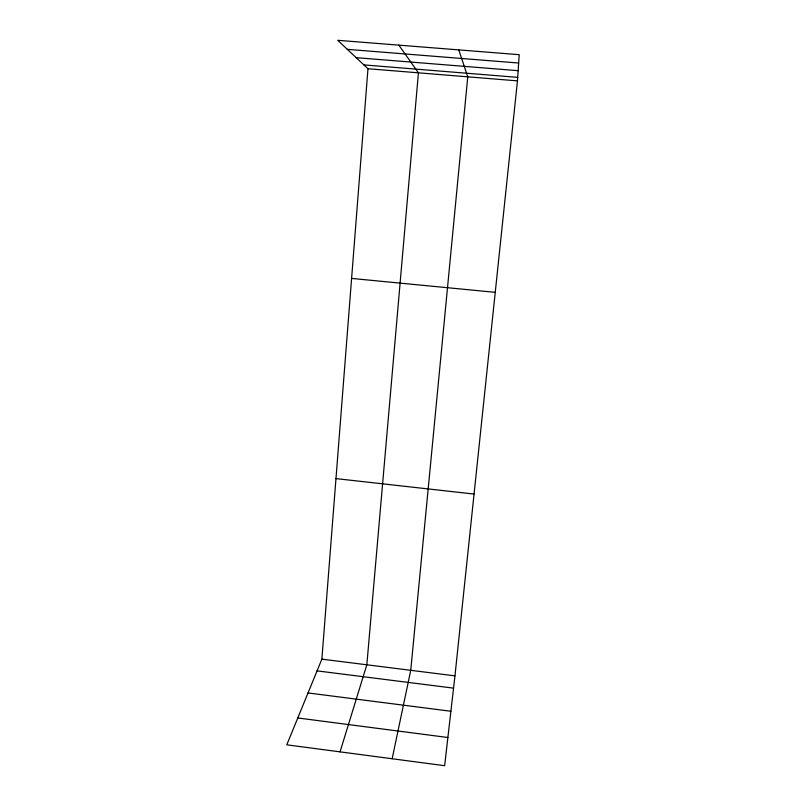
<?xml version="1.0" encoding="UTF-8"?>
<svg xmlns="http://www.w3.org/2000/svg" width="806" height="806" viewBox="0 0 806 806"><rect width="100%" height="100%" fill="white"/><g stroke="black" fill="none" stroke-linecap="round" stroke-linejoin="round"><path stroke-width="1.21" d="M517.462 80.862L519.215 54.677L337.704 40.3L367.969 68.732L517.462 80.862L454.957 675.861L444.65 765.7L286.785 744.815L321.876 659.147L367.969 68.732M392.149 758.748L410.748 670.31L467.762 76.832L458.775 49.891M340.041 751.857L366.831 664.799L418.425 72.832L398.869 45.146M347.336 49.347L518.661 63.029M356.181 57.669L518.147 70.686M363.899 64.913L517.694 77.356M351.597 278.423L495.247 292.336M335.971 478.603L474.059 494.068M321.876 659.147L454.957 675.861M317.07 670.874L453.546 688.143M308.033 692.948L450.897 711.265M297.777 717.965L447.884 737.51"/></g></svg>
